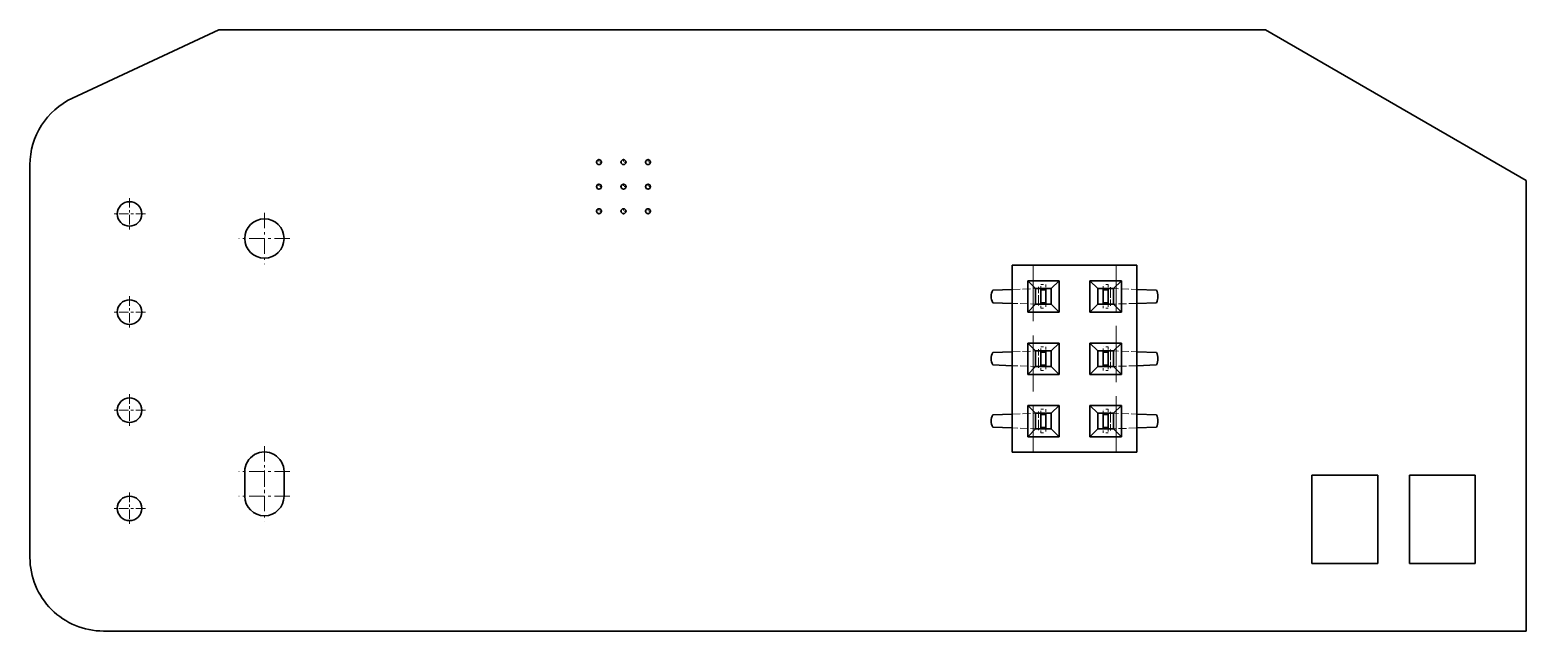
# Model space of a CAD drawing. Header units: millimetres. Extents: x 137.3 to 198.3, y 103.6 to 128.1.
import ezdxf

# ---------------------------------------------------------------- set-up
doc = ezdxf.new("R2010")
doc.units = ezdxf.units.MM
doc.linetypes.add('DASHDOT', pattern=[18.5, 12, -3, 0.5, -3])
doc.linetypes.add('DASHED', pattern=[15, 12, -3])

msp = doc.modelspace()

# ---------------------------------------------------------------- linework, layer by layer
at = {"color": 7, "lineweight": 35}
for p, q in [((139.005463, 125.323517), (144.969498, 128.104599)), ((144.969498, 128.104599), (187.650574, 128.104599)), ((187.650574, 128.104599), (198.273331, 121.97171)), ((137.273331, 122.604591), (137.273331, 106.604744)), ((198.273331, 121.97171), (198.273331, 103.604591)), ((182.403336, 118.514595), (177.323334, 118.514595)), ((177.323334, 118.514595), (177.323334, 110.894592)), ((182.403336, 110.894592), (182.403336, 118.514595)), ((177.953339, 117.88459), (177.953339, 116.604591)), ((179.233337, 117.88459), (177.953339, 117.88459)), ((177.953339, 117.88459), (178.273331, 117.56459)), ((179.233337, 117.88459), (178.91333, 117.56459)), ((179.233337, 116.604591), (179.233337, 117.88459)), ((180.493332, 117.88459), (180.493332, 116.604591)), ((181.773331, 117.88459), (180.493332, 117.88459)), ((180.493332, 117.88459), (180.813324, 117.56459)), ((181.773331, 117.88459), (181.453339, 117.56459)), ((181.773331, 116.604591), (181.773331, 117.88459)), ((176.527328, 117.500595), (177.323318, 117.527893)), ((178.273331, 117.56459), (178.273331, 116.924591)), ((178.91333, 117.56459), (178.273331, 117.56459)), ((178.493332, 117.511261), (178.493332, 117.56459)), ((178.493332, 116.977928), (178.493332, 117.511261)), ((178.493332, 117.511261), (178.693329, 117.511261)), ((178.693329, 117.511261), (178.693329, 117.56459)), ((178.693329, 116.977928), (178.693329, 117.511261)), ((178.91333, 116.924591), (178.91333, 117.56459)), ((180.813324, 117.56459), (180.813324, 116.924591)), ((181.453339, 117.56459), (180.813324, 117.56459)), ((181.033325, 117.56459), (181.033325, 117.511261)), ((181.033325, 117.511261), (181.033325, 116.977928)), ((181.233337, 117.511261), (181.033325, 117.511261)), ((181.233337, 117.56459), (181.233337, 117.511261)), ((181.233337, 117.511261), (181.233337, 116.977928)), ((181.453339, 116.924591), (181.453339, 117.56459)), ((182.40332, 117.527893), (183.199326, 117.500595)), ((177.323318, 116.961296), (176.527328, 116.988594)), ((177.953339, 116.604591), (178.273331, 116.924591)), ((177.953339, 116.604591), (179.233337, 116.604591)), ((178.273331, 116.924591), (178.91333, 116.924591)), ((178.493332, 116.977928), (178.693329, 116.977928)), ((178.493332, 116.924591), (178.493332, 116.977928)), ((178.693329, 116.924591), (178.693329, 116.977928)), ((179.233337, 116.604591), (178.91333, 116.924591)), ((180.493332, 116.604591), (180.813324, 116.924591)), ((180.493332, 116.604591), (181.773331, 116.604591)), ((180.813324, 116.924591), (181.453339, 116.924591)), ((181.033325, 116.977928), (181.033325, 116.924591)), ((181.233337, 116.977928), (181.033325, 116.977928)), ((181.233337, 116.977928), (181.233337, 116.924591)), ((181.773331, 116.604591), (181.453339, 116.924591)), ((183.199326, 116.988594), (182.40332, 116.961288)), ((177.953339, 115.344597), (177.953339, 114.06459)), ((179.233337, 115.344597), (177.953339, 115.344597)), ((177.953339, 115.344597), (178.273331, 115.024597)), ((179.233337, 115.344597), (178.91333, 115.024597)), ((179.233337, 114.06459), (179.233337, 115.344597)), ((180.493332, 115.344597), (180.493332, 114.06459)), ((181.773331, 115.344597), (180.493332, 115.344597)), ((180.493332, 115.344597), (180.813324, 115.024597)), ((181.773331, 115.344597), (181.453339, 115.024597)), ((181.773331, 114.06459), (181.773331, 115.344597)), ((176.527328, 114.960594), (177.323318, 114.987892)), ((178.273331, 115.024597), (178.273331, 114.38459)), ((178.91333, 115.024597), (178.273331, 115.024597)), ((178.493332, 114.97126), (178.493332, 115.024597)), ((178.493332, 114.437927), (178.493332, 114.97126)), ((178.493332, 114.97126), (178.693329, 114.97126)), ((178.693329, 114.97126), (178.693329, 115.024597)), ((178.693329, 114.437927), (178.693329, 114.97126)), ((178.91333, 114.38459), (178.91333, 115.024597)), ((180.813324, 115.024597), (180.813324, 114.38459)), ((181.453339, 115.024597), (180.813324, 115.024597)), ((181.033325, 115.024597), (181.033325, 114.97126)), ((181.033325, 114.97126), (181.033325, 114.437927)), ((181.233337, 114.97126), (181.033325, 114.97126)), ((181.233337, 115.024597), (181.233337, 114.97126)), ((181.233337, 114.97126), (181.233337, 114.437927)), ((181.453339, 114.38459), (181.453339, 115.024597)), ((182.40332, 114.987892), (183.199326, 114.960594)), ((177.323318, 114.421295), (176.527328, 114.448593)), ((177.953339, 114.06459), (178.273331, 114.38459)), ((178.273331, 114.38459), (178.91333, 114.38459)), ((178.493332, 114.437927), (178.693329, 114.437927)), ((178.493332, 114.38459), (178.493332, 114.437927)), ((178.693329, 114.38459), (178.693329, 114.437927)), ((179.233337, 114.06459), (178.91333, 114.38459)), ((180.493332, 114.06459), (180.813324, 114.38459)), ((180.813324, 114.38459), (181.453339, 114.38459)), ((181.033325, 114.437927), (181.033325, 114.38459)), ((181.233337, 114.437927), (181.033325, 114.437927)), ((181.233337, 114.437927), (181.233337, 114.38459)), ((181.773331, 114.06459), (181.453339, 114.38459)), ((183.199326, 114.448593), (182.40332, 114.421295)), ((177.953339, 114.06459), (179.233337, 114.06459)), ((180.493332, 114.06459), (181.773331, 114.06459)), ((176.527328, 112.420593), (177.323318, 112.447891)), ((177.953339, 112.804596), (177.953339, 111.524597)), ((179.233337, 112.804596), (177.953339, 112.804596)), ((177.953339, 112.804596), (178.273331, 112.484596)), ((178.273331, 112.484596), (178.273331, 111.844597)), ((178.91333, 112.484596), (178.273331, 112.484596)), ((178.493332, 112.431259), (178.493332, 112.484596)), ((178.493332, 111.897926), (178.493332, 112.431259)), ((178.493332, 112.431259), (178.693329, 112.431259)), ((178.693329, 112.431259), (178.693329, 112.484596)), ((178.693329, 111.897926), (178.693329, 112.431259)), ((179.233337, 112.804596), (178.91333, 112.484596)), ((178.91333, 111.844597), (178.91333, 112.484596)), ((179.233337, 111.524597), (179.233337, 112.804596)), ((180.493332, 112.804596), (180.493332, 111.524597)), ((181.773331, 112.804596), (180.493332, 112.804596)), ((180.493332, 112.804596), (180.813324, 112.484596)), ((180.813324, 112.484596), (180.813324, 111.844597)), ((181.453339, 112.484596), (180.813324, 112.484596)), ((181.033325, 112.484596), (181.033325, 112.431259)), ((181.033325, 112.431259), (181.033325, 111.897926)), ((181.233337, 112.431259), (181.033325, 112.431259)), ((181.233337, 112.484596), (181.233337, 112.431259)), ((181.233337, 112.431259), (181.233337, 111.897926)), ((181.773331, 112.804596), (181.453339, 112.484596)), ((181.453339, 111.844597), (181.453339, 112.484596)), ((181.773331, 111.524597), (181.773331, 112.804596)), ((182.40332, 112.447891), (183.199326, 112.420593)), ((177.323318, 111.881294), (176.527328, 111.908592)), ((177.953339, 111.524597), (178.273331, 111.844597)), ((178.273331, 111.844597), (178.91333, 111.844597)), ((178.493332, 111.897926), (178.693329, 111.897926)), ((178.493332, 111.844597), (178.493332, 111.897926)), ((178.693329, 111.844597), (178.693329, 111.897926)), ((179.233337, 111.524597), (178.91333, 111.844597)), ((180.493332, 111.524597), (180.813324, 111.844597)), ((180.813324, 111.844597), (181.453339, 111.844597)), ((181.033325, 111.897926), (181.033325, 111.844597)), ((181.233337, 111.897926), (181.033325, 111.897926)), ((181.233337, 111.897926), (181.233337, 111.844597)), ((181.773331, 111.524597), (181.453339, 111.844597)), ((183.199326, 111.908592), (182.40332, 111.881294)), ((177.953339, 111.524597), (179.233337, 111.524597)), ((180.493332, 111.524597), (181.773331, 111.524597)), ((177.323334, 110.894592), (182.403336, 110.894592)), ((146.033325, 110.104607), (146.033325, 109.104607)), ((147.633331, 109.104607), (147.633331, 110.104607)), ((189.543335, 109.95459), (189.543335, 106.354591)), ((192.223328, 109.95459), (189.543335, 109.95459)), ((192.223328, 106.354591), (192.223328, 109.95459)), ((193.523331, 109.95459), (193.523331, 106.354591)), ((196.203339, 109.95459), (193.523331, 109.95459)), ((196.203339, 106.354591), (196.203339, 109.95459)), ((189.543335, 106.354591), (192.223328, 106.354591)), ((193.523331, 106.354591), (196.203339, 106.354591)), ((140.273392, 103.604591), (198.273331, 103.604591))]:
    msp.add_line(p, q, dxfattribs=at)
at = {"color": 7, "linetype": 'DASHDOT', "lineweight": 18, "ltscale": 0.0065}
for p, q in [((160.603333, 122.717094), (160.343338, 122.717094)), ((160.473328, 122.847092), (160.473328, 122.587097)), ((161.603333, 122.717094), (161.343338, 122.717094)), ((161.473328, 122.847092), (161.473328, 122.587097)), ((162.603333, 122.717094), (162.343338, 122.717094)), ((162.473328, 122.847092), (162.473328, 122.587097)), ((160.603333, 121.717094), (160.343338, 121.717094)), ((160.473328, 121.847092), (160.473328, 121.587097)), ((161.603333, 121.717094), (161.343338, 121.717094)), ((161.473328, 121.847092), (161.473328, 121.587097)), ((162.603333, 121.717094), (162.343338, 121.717094)), ((162.473328, 121.847092), (162.473328, 121.587097)), ((160.473328, 120.847092), (160.473328, 120.587097)), ((161.473328, 120.847092), (161.473328, 120.587097)), ((162.473328, 120.847092), (162.473328, 120.587097)), ((160.603333, 120.717094), (160.343338, 120.717094)), ((161.603333, 120.717094), (161.343338, 120.717094)), ((162.603333, 120.717094), (162.343338, 120.717094))]:
    msp.add_line(p, q, dxfattribs=at)
at = {"color": 7, "linetype": 'DASHDOT', "lineweight": 18, "ltscale": 0.0325}
for p, q in [((141.333328, 121.254639), (141.333328, 119.954636)), ((141.983337, 120.604637), (140.683334, 120.604637)), ((141.333328, 117.254631), (141.333328, 115.954636)), ((141.983337, 116.604637), (140.683334, 116.604637)), ((141.333328, 113.254631), (141.333328, 111.954636)), ((141.983337, 112.604637), (140.683334, 112.604637)), ((141.333328, 109.254639), (141.333328, 107.954636)), ((141.983337, 108.604637), (140.683334, 108.604637))]:
    msp.add_line(p, q, dxfattribs=at)
at = {"color": 7, "linetype": 'DASHDOT', "lineweight": 18, "ltscale": 0.052}
for p, q in [((146.833328, 120.644608), (146.833328, 118.564606)), ((147.873337, 119.604607), (145.793335, 119.604607)), ((146.833328, 111.144608), (146.833328, 109.064606)), ((147.873337, 110.104607), (145.793335, 110.104607)), ((146.833328, 110.144608), (146.833328, 108.064606)), ((147.873337, 109.104607), (145.793335, 109.104607))]:
    msp.add_line(p, q, dxfattribs=at)
at = {"color": 7, "linetype": 'DASHED', "lineweight": 18, "ltscale": 0.1905}
for p, q in [((178.169998, 118.514595), (178.169998, 110.894592)), ((181.556671, 110.894592), (181.556671, 118.514595))]:
    msp.add_line(p, q, dxfattribs=at)
at = {"color": 7, "linetype": 'DASHED', "lineweight": 18, "ltscale": 0.026766}
for p, q in [((177.323318, 117.527893), (178.393326, 117.56459)), ((181.333328, 117.56459), (182.40332, 117.527893)), ((178.393326, 116.924591), (177.323318, 116.961296)), ((182.40332, 116.961288), (181.333328, 116.924591)), ((177.323318, 114.987892), (178.393326, 115.024597)), ((181.333328, 115.024597), (182.40332, 114.987892)), ((178.393326, 114.38459), (177.323318, 114.421295)), ((182.40332, 114.421295), (181.333328, 114.38459)), ((177.323318, 112.447891), (178.393326, 112.484596)), ((181.333328, 112.484596), (182.40332, 112.447891)), ((178.393326, 111.844597), (177.323318, 111.881294)), ((182.40332, 111.881294), (181.333328, 111.844597))]:
    msp.add_line(p, q, dxfattribs=at)
at = {"color": 7, "linetype": 'DASHDOT', "lineweight": 18, "ltscale": 0.019215}
for p, q in [((178.393326, 117.628647), (178.393326, 116.860046)), ((178.393326, 115.088646), (178.393326, 114.320045)), ((178.393326, 112.548645), (178.393326, 111.780045))]:
    msp.add_line(p, q, dxfattribs=at)
at = {"color": 7, "linetype": 'DASHED', "lineweight": 18, "ltscale": 0.016}
for p, q in [((178.393326, 117.56459), (178.393326, 116.924591)), ((178.393326, 117.56459), (178.393326, 116.924591)), ((181.333328, 116.924591), (181.333328, 117.56459)), ((181.333328, 116.924591), (181.333328, 117.56459)), ((178.393326, 115.024597), (178.393326, 114.38459)), ((178.393326, 115.024597), (178.393326, 114.38459)), ((181.333328, 114.38459), (181.333328, 115.024597)), ((181.333328, 114.38459), (181.333328, 115.024597)), ((178.393326, 112.484596), (178.393326, 111.844597)), ((178.393326, 112.484596), (178.393326, 111.844597)), ((181.333328, 111.844597), (181.333328, 112.484596)), ((181.333328, 111.844597), (181.333328, 112.484596))]:
    msp.add_line(p, q, dxfattribs=at)
at = {"color": 7, "linetype": 'DASHED', "lineweight": 18, "ltscale": 0.005}
for p, q in [((178.493332, 117.724594), (178.693329, 117.724594)), ((181.233337, 117.724594), (181.033325, 117.724594)), ((178.493332, 116.764595), (178.693329, 116.764595)), ((181.233337, 116.764595), (181.033325, 116.764595)), ((178.493332, 115.184593), (178.693329, 115.184593)), ((181.233337, 115.184593), (181.033325, 115.184593)), ((178.493332, 114.224594), (178.693329, 114.224594)), ((181.233337, 114.224594), (181.033325, 114.224594)), ((178.493332, 112.644592), (178.693329, 112.644592)), ((181.233337, 112.644592), (181.033325, 112.644592)), ((178.493332, 111.684593), (178.693329, 111.684593)), ((181.233337, 111.684593), (181.033325, 111.684593))]:
    msp.add_line(p, q, dxfattribs=at)
at = {"color": 7, "linetype": 'DASHED', "lineweight": 18, "ltscale": 0.004}
for p, q in [((178.493332, 117.56459), (178.493332, 117.724594)), ((178.693329, 117.724594), (178.693329, 117.56459)), ((181.033325, 117.56459), (181.033325, 117.724594)), ((181.233337, 117.724594), (181.233337, 117.56459)), ((178.493332, 116.764595), (178.493332, 116.924591)), ((178.693329, 116.924591), (178.693329, 116.764595)), ((181.033325, 116.764595), (181.033325, 116.924591)), ((181.233337, 116.924591), (181.233337, 116.764595)), ((178.493332, 115.024597), (178.493332, 115.184593)), ((178.693329, 115.184593), (178.693329, 115.024597)), ((181.033325, 115.024597), (181.033325, 115.184593)), ((181.233337, 115.184593), (181.233337, 115.024597)), ((178.493332, 114.224594), (178.493332, 114.38459)), ((178.693329, 114.38459), (178.693329, 114.224594)), ((181.033325, 114.224594), (181.033325, 114.38459)), ((181.233337, 114.38459), (181.233337, 114.224594)), ((178.493332, 112.484596), (178.493332, 112.644592)), ((178.693329, 112.644592), (178.693329, 112.484596)), ((181.033325, 112.484596), (181.033325, 112.644592)), ((181.233337, 112.644592), (181.233337, 112.484596)), ((178.493332, 111.684593), (178.493332, 111.844597)), ((178.693329, 111.844597), (178.693329, 111.684593)), ((181.033325, 111.684593), (181.033325, 111.844597)), ((181.233337, 111.844597), (181.233337, 111.684593))]:
    msp.add_line(p, q, dxfattribs=at)
at = {"color": 7, "linetype": 'DASHDOT', "lineweight": 18, "ltscale": 0.0192}
for p, q in [((181.333328, 116.860596), (181.333328, 117.628593)), ((181.333328, 114.320595), (181.333328, 115.088593)), ((181.333328, 111.780594), (181.333328, 112.548592))]:
    msp.add_line(p, q, dxfattribs=at)
at = {"color": 7, "lineweight": 35}
for centre, radius in [((160.473328, 122.717094), 0.1), ((161.473328, 122.717094), 0.1), ((162.473328, 122.717094), 0.1), ((160.473328, 121.717094), 0.1), ((161.473328, 121.717094), 0.1), ((162.473328, 121.717094), 0.1), ((141.333328, 120.604637), 0.5), ((160.473328, 120.717094), 0.1), ((161.473328, 120.717094), 0.1), ((162.473328, 120.717094), 0.1), ((146.833328, 119.604607), 0.8), ((141.333328, 116.604637), 0.5), ((141.333328, 112.604637), 0.5), ((141.333328, 108.604637), 0.5)]:
    msp.add_circle(centre, radius, dxfattribs=at)
for centre, radius, start, end in [((140.2733, 122.604622), 2.999974, 115.000004, 180.0005), ((177.007324, 117.244591), 0.544, 151.927518, 208.072482), ((182.71933, 117.244591), 0.544, 331.927513, 28.072487), ((177.007324, 114.70459), 0.544, 151.927518, 208.072482), ((182.71933, 114.70459), 0.544, 331.927513, 28.072487), ((177.007324, 112.164597), 0.544, 151.927518, 208.072482), ((182.71933, 112.164597), 0.544, 331.927513, 28.072487), ((146.833328, 110.104607), 0.8, 0, 180.000005), ((146.833328, 109.104607), 0.8, 180.000005, 360), ((140.273438, 106.604698), 3.000104, 179.999172, 269.99928)]:
    msp.add_arc(centre, radius, start, end, dxfattribs=at)

doc.saveas('drawing.dxf')
